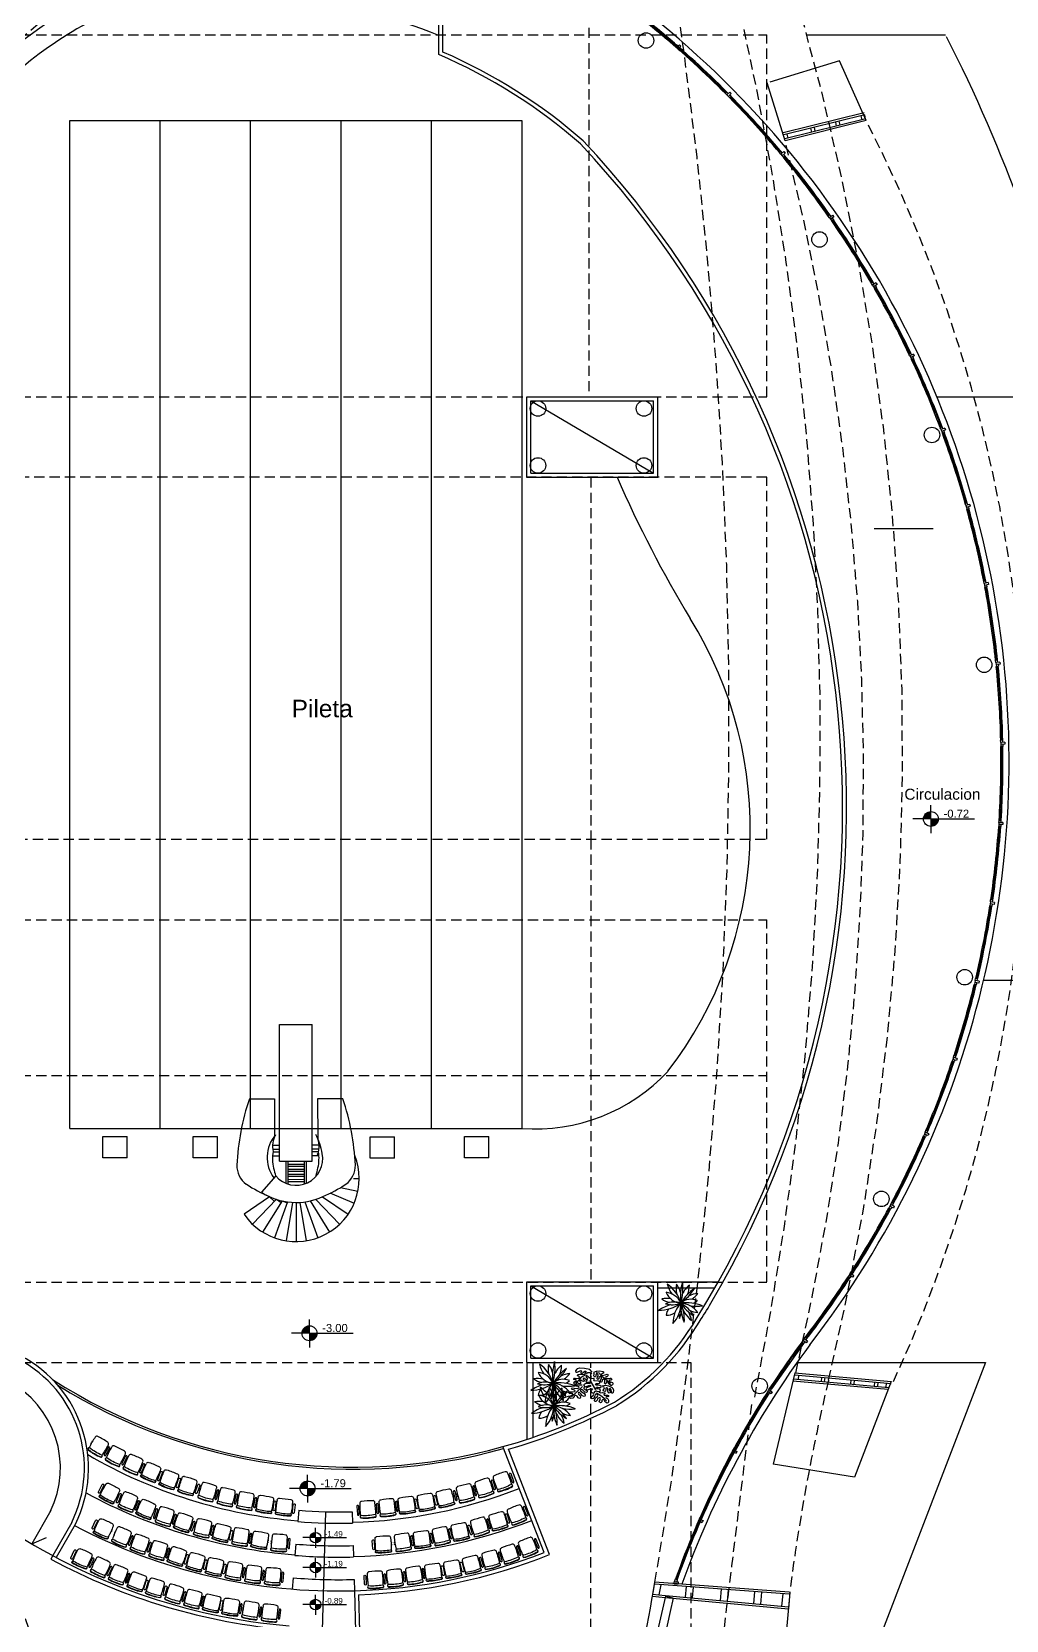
# Model space of a CAD drawing. Extents: x -30 to 1202, y 231 to 898.
# Drawn here: x 149.08 to 173.23, y 386.8 to 426.2 of the extents above; entities that cross this region are included whole.
import ezdxf

# ---------------------------------------------------------------- set-up
doc = ezdxf.new("R2010")
doc.units = 0
doc.header["$LTSCALE"] = 0.04
doc.linetypes.add('DASHED2', pattern=[9.525, 6.35, -3.175])
doc.layers.get('0').update_dxf_attribs({"linetype": 'CONTINUOUS'})
for name, color, linetype in [('0.1', 1, 'CONTINUOUS'), ('0.2', 2, 'CONTINUOUS'), ('0.3', 3, 'CONTINUOUS'), ('0.5', 5, 'CONTINUOUS'), ('cotas de nivel', 1, 'CONTINUOUS'), ('PISO', 1, 'CONTINUOUS'), ('PISOS', 1, 'CONTINUOUS'), ('proyecciones', 1, 'DASHED2'), ('PROYECCIÓN', 2, 'DASHED2')]:
    doc.layers.add(name, color=color, linetype=linetype)
doc.styles.add('STYLE2', font='arial.ttf')

# ---------------------------------------------------------------- blocks, each defined once
blk = doc.blocks.new('MHPLN017')
for p, q in [((0, 0.025), (0.022, 0.025)), ((0.413, 0.025), (0.435, 0.025)), ((0, -0.025), (0.024, -0.025)), ((0.411, -0.025), (0.435, -0.025))]:
    blk.add_line(p, q)
blk.add_lwpolyline([(0.483, 0.1, 1), (0.435, 0.1), (0.435, -0.1, 1), (0.483, -0.1)], format="xyb", close=True)
for points in [[(0.018, -0.173, 0.358162), (0.034, -0.207, 0.068778), (0.401, -0.207, 0.358162), (0.418, -0.173)], [(0.393, -0.198, 1), (0.393, -0.148, -0.068778), (0.043, -0.148, 1), (0.043, -0.198, 1)]]:
    blk.add_lwpolyline(points, format="xyb")
for centre, radius, start, end in [((1.991, 0.012), 1.968, 175.8183, 184.7722), ((0.078, 0.152), 0.05, 94.1817, 175.8183), ((0.218, -1.761), 1.968, 85.8183, 94.1817), ((0.358, 0.152), 0.05, 4.1817, 85.8183), ((-1.556, 0.012), 1.968, 355.2278, 4.1817), ((0.218, 1.118), 1.328, 262.131, 277.869)]:
    blk.add_arc(centre, radius, start, end)
blk = doc.blocks.new('ARVLN005')
for points in [[(-0.058, 0.581), (-0.043, 0.567), (-0.039, 0.562), (-0.032, 0.539), (-0.033, 0.529), (-0.04, 0.518), (-0.055, 0.514), (-0.097, 0.537), (-0.097, 0.537), (-0.13, 0.556), (-0.141, 0.557), (-0.147, 0.554), (-0.151, 0.534), (-0.13, 0.516), (-0.13, 0.515), (-0.109, 0.491), (-0.108, 0.476), (-0.118, 0.465), (-0.134, 0.463), (-0.161, 0.485), (-0.166, 0.488), (-0.19, 0.494), (-0.205, 0.485), (-0.205, 0.483), (-0.2, 0.47), (-0.175, 0.454), (-0.17, 0.442), (-0.172, 0.425), (-0.186, 0.415), (-0.216, 0.421), (-0.219, 0.422), (-0.249, 0.438), (-0.266, 0.432), (-0.27, 0.42), (-0.267, 0.407), (-0.25, 0.391), (-0.246, 0.381), (-0.249, 0.366), (-0.261, 0.357), (-0.288, 0.359), (-0.29, 0.359), (-0.311, 0.366), (-0.322, 0.364), (-0.344, 0.344), (-0.346, 0.342), (-0.355, 0.328), (-0.37, 0.324), (-0.39, 0.335), (-0.395, 0.35), (-0.378, 0.387), (-0.373, 0.392), (-0.351, 0.404), (-0.352, 0.425), (-0.368, 0.433), (-0.382, 0.431), (-0.387, 0.425), (-0.406, 0.428), (-0.407, 0.429), (-0.407, 0.439), (-0.397, 0.461), (-0.386, 0.468), (-0.347, 0.465), (-0.344, 0.466), (-0.303, 0.476), (-0.294, 0.487), (-0.294, 0.508), (-0.305, 0.519), (-0.323, 0.521), (-0.33, 0.525), (-0.339, 0.534), (-0.335, 0.553), (-0.309, 0.564), (-0.305, 0.565), (-0.229, 0.568), (-0.226, 0.569), (-0.179, 0.584)], [(-0.02, 0.653), (-0.081, 0.703), (-0.088, 0.706), (-0.206, 0.712), (-0.208, 0.712), (-0.315, 0.703), (-0.319, 0.702), (-0.372, 0.676), (-0.378, 0.671), (-0.399, 0.628), (-0.395, 0.613), (-0.373, 0.6), (-0.36, 0.602), (-0.328, 0.627), (-0.326, 0.628), (-0.28, 0.652), (-0.263, 0.643), (-0.262, 0.634), (-0.266, 0.623), (-0.278, 0.613), (-0.273, 0.593), (-0.261, 0.591), (-0.252, 0.594), (-0.217, 0.624), (-0.217, 0.625), (-0.188, 0.653), (-0.171, 0.652), (-0.164, 0.644), (-0.167, 0.627), (-0.18, 0.618), (-0.183, 0.602), (-0.18, 0.597), (-0.164, 0.593), (-0.132, 0.611), (-0.129, 0.614), (-0.115, 0.63), (-0.108, 0.635), (-0.072, 0.64), (-0.066, 0.639), (-0.03, 0.625)], [(-0.169, 0.568), (-0.248, 0.511), (-0.252, 0.506), (-0.298, 0.421), (-0.301, 0.417), (-0.361, 0.362)], [(-0.107, 0.456), (-0.128, 0.442), (-0.131, 0.437), (-0.135, 0.43), (-0.122, 0.413), (-0.097, 0.418), (-0.097, 0.418), (-0.041, 0.431), (-0.027, 0.424), (-0.023, 0.413), (-0.03, 0.399), (-0.052, 0.391), (-0.055, 0.39), (-0.096, 0.384), (-0.098, 0.384), (-0.142, 0.369), (-0.148, 0.365), (-0.164, 0.344), (-0.164, 0.33), (-0.151, 0.311), (-0.137, 0.306), (-0.092, 0.324), (-0.091, 0.325), (-0.03, 0.354), (-0.015, 0.35), (-0.013, 0.347), (-0.016, 0.331), (-0.04, 0.316), (-0.042, 0.315), (-0.077, 0.3), (-0.08, 0.299), (-0.098, 0.284), (-0.101, 0.268), (-0.085, 0.246), (-0.07, 0.242), (-0.025, 0.268), (-0.025, 0.268), (0.017, 0.289), (0.032, 0.285), (0.039, 0.275), (0.036, 0.258), (0.017, 0.246), (0.012, 0.231), (0.024, 0.205), (0.032, 0.198), (0.072, 0.189), (0.084, 0.194), (0.108, 0.234), (0.108, 0.234), (0.115, 0.246), (0.126, 0.252), (0.144, 0.25), (0.144, 0.249), (0.194, 0.247), (0.201, 0.248), (0.219, 0.26), (0.22, 0.278), (0.201, 0.296), (0.193, 0.3), (0.164, 0.3), (0.13, 0.3), (0.119, 0.308), (0.116, 0.316), (0.125, 0.331), (0.148, 0.337), (0.151, 0.337), (0.191, 0.337), (0.194, 0.337), (0.217, 0.344), (0.226, 0.355), (0.226, 0.36), (0.218, 0.371), (0.194, 0.38), (0.191, 0.381), (0.155, 0.384), (0.153, 0.384), (0.107, 0.381), (0.1, 0.383), (0.094, 0.387), (0.095, 0.406), (0.111, 0.417), (0.116, 0.419), (0.152, 0.421), (0.156, 0.422), (0.174, 0.43), (0.181, 0.443), (0.178, 0.458), (0.171, 0.468), (0.147, 0.477), (0.141, 0.477), (0.058, 0.466), (0.048, 0.47), (0.043, 0.475), (0.045, 0.491), (0.045, 0.492), (0.044, 0.511), (0.035, 0.516), (0.027, 0.517), (-0.025, 0.506)], [(-0.047, 0.469), (0.108, 0.268)], [(0.013, 0.656), (0.073, 0.689), (0.076, 0.691), (0.143, 0.706), (0.145, 0.706), (0.214, 0.706), (0.224, 0.7), (0.231, 0.687), (0.228, 0.672), (0.211, 0.66), (0.21, 0.658), (0.19, 0.639), (0.19, 0.623), (0.197, 0.615), (0.21, 0.612), (0.274, 0.637), (0.275, 0.637), (0.316, 0.657), (0.331, 0.653), (0.342, 0.636), (0.34, 0.621), (0.322, 0.604), (0.319, 0.602), (0.297, 0.593), (0.292, 0.575), (0.303, 0.561), (0.315, 0.557), (0.379, 0.571), (0.38, 0.572), (0.406, 0.581), (0.418, 0.579), (0.431, 0.566), (0.435, 0.556), (0.433, 0.544), (0.421, 0.534), (0.396, 0.534), (0.385, 0.522), (0.385, 0.515), (0.394, 0.504), (0.461, 0.489), (0.47, 0.479), (0.474, 0.452), (0.471, 0.442), (0.453, 0.422), (0.438, 0.42), (0.387, 0.451), (0.383, 0.455), (0.361, 0.487), (0.356, 0.492), (0.342, 0.497), (0.326, 0.486), (0.326, 0.468), (0.325, 0.463), (0.316, 0.441), (0.305, 0.434), (0.295, 0.434), (0.284, 0.447), (0.287, 0.477), (0.287, 0.478), (0.287, 0.515), (0.282, 0.525), (0.268, 0.535), (0.252, 0.533), (0.228, 0.506), (0.226, 0.499), (0.222, 0.467), (0.207, 0.458), (0.206, 0.458), (0.201, 0.461), (0.187, 0.479), (0.185, 0.49), (0.202, 0.54), (0.202, 0.546), (0.199, 0.565), (0.192, 0.574), (0.173, 0.581), (0.159, 0.576), (0.146, 0.556), (0.144, 0.549), (0.144, 0.527), (0.136, 0.516), (0.124, 0.512), (0.11, 0.52), (0.104, 0.536), (0.105, 0.544), (0.118, 0.577), (0.119, 0.579), (0.124, 0.603), (0.122, 0.614), (0.112, 0.624), (0.103, 0.628), (0.083, 0.628), (0.072, 0.62), (0.066, 0.606), (0.065, 0.6), (0.069, 0.576), (0.064, 0.564), (0.054, 0.558), (0.04, 0.559), (0.031, 0.567), (0.027, 0.577), (0.031, 0.614), (0.029, 0.622), (0.013, 0.647)], [(0.07, 0.659), (0.125, 0.664), (0.139, 0.658), (0.17, 0.615), (0.176, 0.61), (0.253, 0.572), (0.255, 0.571), (0.325, 0.522), (0.327, 0.521), (0.423, 0.468)], [(0.236, 0.384), (0.319, 0.408), (0.323, 0.409), (0.384, 0.403), (0.386, 0.402), (0.472, 0.375), (0.476, 0.373), (0.5, 0.352), (0.503, 0.346), (0.508, 0.322), (0.508, 0.321), (0.512, 0.267), (0.505, 0.255), (0.493, 0.249), (0.476, 0.258), (0.469, 0.29), (0.469, 0.291), (0.458, 0.326), (0.452, 0.333), (0.431, 0.346), (0.414, 0.339), (0.41, 0.329), (0.414, 0.316), (0.433, 0.299), (0.437, 0.293), (0.444, 0.264), (0.439, 0.251), (0.423, 0.241), (0.407, 0.245), (0.386, 0.282), (0.384, 0.286), (0.38, 0.328), (0.378, 0.333), (0.369, 0.349), (0.356, 0.354), (0.345, 0.352), (0.336, 0.34), (0.336, 0.303), (0.336, 0.274), (0.321, 0.263), (0.289, 0.271), (0.281, 0.287), (0.297, 0.32), (0.298, 0.323), (0.301, 0.346), (0.293, 0.359), (0.277, 0.364), (0.272, 0.365), (0.254, 0.362)], [(-0.141, 0.298), (-0.156, 0.279), (-0.157, 0.265), (-0.154, 0.26), (-0.149, 0.256), (-0.119, 0.242), (-0.117, 0.241), (-0.082, 0.231), (-0.074, 0.221), (-0.071, 0.198), (-0.083, 0.185), (-0.114, 0.185), (-0.122, 0.187), (-0.152, 0.21), (-0.152, 0.21), (-0.172, 0.226), (-0.178, 0.229), (-0.206, 0.231), (-0.217, 0.225), (-0.223, 0.214), (-0.219, 0.198), (-0.186, 0.179), (-0.184, 0.178), (-0.139, 0.161), (-0.134, 0.158), (-0.106, 0.123), (-0.104, 0.114), (-0.106, 0.097), (-0.12, 0.087), (-0.159, 0.094), (-0.164, 0.097), (-0.208, 0.135), (-0.208, 0.135), (-0.239, 0.158), (-0.253, 0.158), (-0.26, 0.153), (-0.264, 0.139), (-0.258, 0.123), (-0.253, 0.117), (-0.222, 0.097), (-0.217, 0.091), (-0.204, 0.054), (-0.203, 0.048), (-0.206, 0.035), (-0.22, 0.026), (-0.248, 0.034), (-0.254, 0.038), (-0.278, 0.067), (-0.282, 0.07), (-0.31, 0.084), (-0.324, 0.081), (-0.343, 0.058), (-0.344, 0.055), (-0.359, 0.019), (-0.368, 0.012), (-0.414, 0.001), (-0.417, 0.001), (-0.435, 0.002), (-0.445, 0.02), (-0.424, 0.055), (-0.422, 0.058), (-0.386, 0.091), (-0.382, 0.1), (-0.382, 0.11), (-0.413, 0.113), (-0.418, 0.112), (-0.451, 0.102), (-0.457, 0.101), (-0.458, 0.101), (-0.466, 0.117), (-0.457, 0.141), (-0.446, 0.148), (-0.392, 0.151), (-0.388, 0.151), (-0.349, 0.164), (-0.343, 0.182), (-0.348, 0.19), (-0.357, 0.195), (-0.382, 0.197), (-0.383, 0.198), (-0.418, 0.198), (-0.43, 0.212), (-0.425, 0.229), (-0.414, 0.238), (-0.372, 0.238), (-0.304, 0.238), (-0.297, 0.24), (-0.266, 0.263), (-0.263, 0.279), (-0.264, 0.281), (-0.272, 0.286), (-0.312, 0.291), (-0.314, 0.291), (-0.335, 0.289), (-0.347, 0.296), (-0.351, 0.306), (-0.342, 0.322), (-0.301, 0.329), (-0.3, 0.329), (-0.203, 0.338)], [(-0.195, 0.301), (-0.4, 0.038)], [(0.193, 0.231), (0.213, 0.223), (0.219, 0.222), (0.269, 0.231), (0.27, 0.231), (0.322, 0.237), (0.329, 0.235), (0.329, 0.235), (0.329, 0.215), (0.315, 0.207), (0.312, 0.204), (0.311, 0.204), (0.32, 0.184), (0.335, 0.184), (0.337, 0.184), (0.39, 0.193), (0.395, 0.192), (0.413, 0.187), (0.421, 0.174), (0.42, 0.165), (0.408, 0.156), (0.374, 0.156), (0.362, 0.141), (0.363, 0.14), (0.37, 0.131), (0.405, 0.116), (0.41, 0.113), (0.429, 0.086), (0.431, 0.081), (0.436, 0.046), (0.435, 0.04), (0.427, 0.022), (0.413, 0.015), (0.374, 0.026), (0.367, 0.031), (0.343, 0.068), (0.338, 0.073), (0.316, 0.081), (0.303, 0.077), (0.29, 0.062), (0.287, 0.055), (0.287, 0.025), (0.285, 0.018), (0.275, 0.004), (0.261, 0), (0.236, 0.011), (0.229, 0.025), (0.244, 0.067), (0.244, 0.069), (0.248, 0.093), (0.24, 0.106), (0.227, 0.11), (0.216, 0.108), (0.186, 0.087), (0.182, 0.079), (0.178, 0.047), (0.175, 0.041), (0.155, 0.016), (0.141, 0.012), (0.123, 0.02), (0.117, 0.035), (0.138, 0.096), (0.141, 0.102), (0.175, 0.131), (0.178, 0.145), (0.167, 0.163), (0.159, 0.169), (0.13, 0.173), (0.117, 0.163), (0.113, 0.135), (0.113, 0.133), (0.097, 0.079), (0.091, 0.072), (0.066, 0.057), (0.048, 0.068), (0.051, 0.111), (0.054, 0.118), (0.078, 0.147), (0.081, 0.152), (0.085, 0.171)], [(0.144, 0.209), (0.243, 0.165), (0.245, 0.165), (0.319, 0.122), (0.322, 0.12), (0.392, 0.059)]]:
    blk.add_lwpolyline(points)
blk = doc.blocks.new('ARPLS004')
at = {"color": 0, "linetype": 'ByBlock'}
for centre, radius, start, end in [((0.826, 0.549), 0.983, 181.0347, 215.3335), ((-0.959, -0.037), 0.983, 16.0441, 35.3335), ((0.668, 0.085), 0.653, 145.5383, 164.4558), ((-0.514, 0.35), 0.653, 348.8253, 9.2585), ((-0.47, -0.542), 0.719, 46.5624, 90.8436), ((0.014, 0.7), 0.719, 226.5624, 270.8436), ((-0.221, -0.64), 0.667, 91.7019, 101.5379), ((-0.109, 0.634), 0.667, 248.4565, 281.5379), ((0.077, 0.331), 0.355, 177.3463, 214.3867), ((-0.33, -0.003), 0.355, 53.6976, 81.4479), ((0.559, 0.191), 0.575, 162.7458, 201.4439), ((-0.525, 0.151), 0.575, 342.7458, 21.4439), ((-0.159, 0.394), 0.453, 293.8981, 354.104), ((0.474, -0.066), 0.453, 113.8981, 174.104), ((-0.2, 0.791), 0.841, 285.4903, 325.7263), ((0.719, -0.493), 0.841, 105.4903, 123.6876), ((0.374, -0.475), 0.574, 78.242, 101.2871), ((0.141, 0.543), 0.574, 285.0191, 307.5292), ((-0.05, -0.971), 0.954, 85.5391, 114.6268), ((-0.373, 0.848), 0.954, 265.5391, 294.6268), ((0.164, -0.725), 0.719, 101.2054, 142.1916), ((-0.544, 0.421), 0.719, 281.2054, 299.3927), ((-0.813, 0.489), 0.98, 302.4479, 328.7105), ((0.55, -0.846), 0.98, 122.4479, 148.7105), ((-0.548, 0.025), 0.574, 306.2366, 355.5237), ((0.364, -0.483), 0.574, 154.6443, 175.5237), ((1.005, -0.416), 1.058, 170.2861, 187.6991), ((-1.024, -0.161), 1.058, 337.9745, 7.6991), ((0.367, -0.176), 0.377, 203.2839, 221.9453), ((0.194, -1.317), 1.309, 73.8469, 97.4626), ((-0.677, -1.138), 1.321, 36.2562, 57.9103), ((1.089, 0.762), 1.321, 216.2562, 237.9103), ((-0.256, -0.271), 0.377, 335.5328, 41.9453), ((0.388, 1.238), 1.309, 253.8469, 277.4626), ((0.589, 0.026), 0.566, 214.1854, 235.0337), ((-0.3, -0.484), 0.566, 4.6144, 28.6926), ((0.454, 0.313), 0.544, 246.3876, 271.4044), ((0.038, -0.563), 0.544, 37.7343, 66.5513)]:
    blk.add_arc(centre, radius, start, end, dxfattribs=at)

msp = doc.modelspace()

# ---------------------------------------------------------------- hatches: boundary and pattern name
at = {"layer": 'cotas de nivel'}
h = msp.add_hatch(color=256, dxfattribs=at)
h.paths.add_polyline_path([(171.365, 406.675), (171.365, 406.861, 0.414214), (171.179, 406.675)])
h.paths.add_polyline_path([(171.365, 406.675), (171.365, 406.49, 0.414214), (171.55, 406.675)])
h = msp.add_hatch(color=256, dxfattribs=at)
h.paths.add_polyline_path([(155.961, 393.92), (155.961, 394.106, 0.414214), (155.776, 393.92)])
h.paths.add_polyline_path([(155.961, 393.92), (155.961, 393.735, 0.414214), (156.146, 393.92)])
h = msp.add_hatch(color=256, dxfattribs=at)
h.paths.add_polyline_path([(155.915, 390.07), (155.915, 390.256, 0.414214), (155.73, 390.07)])
h.paths.add_polyline_path([(155.915, 390.07), (155.915, 389.885, 0.414214), (156.1, 390.07)])
h = msp.add_hatch(color=256, dxfattribs=at)
h.paths.add_polyline_path([(156.111, 388.851), (156.111, 388.983, 0.414214), (155.979, 388.851)])
h.paths.add_polyline_path([(156.111, 388.851), (156.111, 388.719, 0.414214), (156.243, 388.851)])
h = msp.add_hatch(color=256, dxfattribs=at)
h.paths.add_polyline_path([(156.111, 388.111), (156.111, 388.243, 0.414214), (155.979, 388.111)])
h.paths.add_polyline_path([(156.111, 388.111), (156.111, 387.979, 0.414214), (156.243, 388.111)])
h = msp.add_hatch(color=256, dxfattribs=at)
h.paths.add_polyline_path([(156.111, 387.191), (156.111, 387.323, 0.414214), (155.979, 387.191)])
h.paths.add_polyline_path([(156.111, 387.191), (156.111, 387.059, 0.414214), (156.243, 387.191)])

# ---------------------------------------------------------------- linework, layer by layer
at = {"layer": '0.1'}
for p, q in [((150.019, 424), (161.225, 424)), ((150.019, 399), (150.019, 424)), ((152.26, 399), (152.26, 424)), ((154.501, 399), (154.501, 424)), ((156.743, 399), (156.743, 424)), ((155.215, 398.189), (155.215, 401.574)), ((155.215, 401.574), (156.029, 401.574)), ((156.029, 398.19), (156.029, 401.574)), ((154.47, 399.738), (155.097, 399.738)), ((155.097, 399.738), (155.092, 398.808)), ((156.789, 399.738), (156.162, 399.738)), ((156.162, 399.738), (156.167, 398.749)), ((150.019, 399), (161.225, 399)), ((150.84, 398.27), (150.84, 398.799)), ((150.84, 398.799), (151.44, 398.799)), ((151.44, 398.27), (151.44, 398.799)), ((153.081, 398.27), (153.081, 398.799)), ((153.081, 398.799), (153.681, 398.799)), ((153.681, 398.27), (153.681, 398.799)), ((157.465, 398.266), (157.465, 398.794)), ((157.465, 398.794), (158.065, 398.794)), ((158.065, 398.266), (158.065, 398.794)), ((155.048, 398.583), (155.215, 398.583)), ((155.048, 398.483), (155.215, 398.483)), ((155.048, 398.317), (155.215, 398.317)), ((155.057, 398.417), (155.215, 398.417)), ((156.196, 398.583), (156.029, 398.583)), ((156.196, 398.483), (156.029, 398.483)), ((156.187, 398.417), (156.029, 398.417)), ((156.196, 398.317), (156.029, 398.317)), ((156.148, 398.365), (156.186, 398.398)), ((151.44, 398.27), (150.84, 398.27)), ((153.681, 398.27), (153.081, 398.27)), ((155.215, 398.189), (156.029, 398.19)), ((155.378, 398.19), (155.378, 397.638)), ((155.428, 398.19), (155.428, 397.62)), ((155.428, 398.114), (155.831, 398.114)), ((155.428, 398.064), (155.831, 398.064)), ((155.428, 397.988), (155.831, 397.989)), ((155.428, 397.938), (155.831, 397.939)), ((155.831, 398.19), (155.831, 397.62)), ((155.881, 398.19), (155.881, 397.638)), ((158.065, 398.266), (157.465, 398.266)), ((155.123, 397.823), (154.768, 397.417)), ((155.428, 397.863), (155.831, 397.863)), ((155.428, 397.813), (155.831, 397.813)), ((155.428, 397.737), (155.831, 397.738)), ((155.428, 397.687), (155.831, 397.688)), ((156.73, 397.533), (157.161, 397.446)), ((157.055, 397.755), (157.192, 397.755)), ((154.973, 397.306), (154.34, 396.872)), ((155.139, 397.242), (154.55, 396.625)), ((155.283, 397.202), (154.8, 396.43)), ((154.973, 397.306), (155.092, 397.192)), ((155.417, 397.178), (155.09, 396.289)), ((155.139, 397.242), (155.26, 397.166)), ((155.283, 397.202), (155.409, 397.156)), ((155.536, 397.167), (155.384, 396.212)), ((155.629, 397.164), (155.629, 396.192)), ((155.723, 397.167), (155.875, 396.212)), ((155.842, 397.178), (156.169, 396.289)), ((155.975, 397.202), (156.458, 396.43)), ((156.12, 397.241), (156.708, 396.625)), ((156.286, 397.306), (156.919, 396.872)), ((156.468, 397.403), (157.07, 397.149)), ((164.592, 395.199), (166.096, 395.199)), ((164.592, 395.049), (166.012, 395.049)), ((161.349, 393.199), (161.349, 391.289)), ((161.499, 393.199), (161.499, 391.339)), ((155.693, 389.529), (155.67, 389.25)), ((156.355, 389.492), (156.275, 386.545)), ((157.019, 389.493), (157.026, 389.213)), ((155.624, 388.692), (155.601, 388.412)), ((157.042, 388.653), (157.05, 388.373)), ((150.577, 388.196), (150.599, 388.186)), ((150.599, 388.241), (150.619, 388.231)), ((150.972, 388.064), (150.992, 388.055)), ((151.959, 387.688), (151.938, 387.694)), ((155.555, 387.854), (155.532, 387.575)), ((157.065, 387.813), (157.073, 387.533)), ((152.341, 387.523), (152.318, 387.53)), ((152.355, 387.571), (152.334, 387.577)), ((154.285, 387.064), (154.309, 387.059)), ((154.294, 387.113), (154.316, 387.109)), ((154.69, 386.991), (154.714, 386.987)), ((154.701, 387.04), (154.723, 387.036))]:
    msp.add_line(p, q, dxfattribs=at)
for points in [[(153.194, 390.164, -1), (153.239, 390.148), (153.176, 389.959, -1), (153.131, 389.974)], [(151.248, 389.93, -1), (151.292, 389.912), (151.218, 389.727, -1), (151.173, 389.744)], [(155.56, 389.673, -1), (155.607, 389.667), (155.584, 389.469, -1), (155.537, 389.474)], [(157.183, 389.63, 1), (157.135, 389.627), (157.147, 389.428, 1), (157.195, 389.431)], [(159.571, 389.996, 1), (159.525, 389.983), (159.578, 389.791, 1), (159.624, 389.804)], [(152.201, 389.533, 1), (152.156, 389.549), (152.09, 389.36, 1), (152.136, 389.344)], [(153.124, 389.225, 1), (153.079, 389.241), (153.013, 389.052, 1), (153.059, 389.037)], [(160.816, 389.412, -1), (160.862, 389.427), (160.922, 389.237, -1), (160.877, 389.222)], [(154.015, 389.009, -1), (154.062, 388.998), (154.016, 388.804, -1), (153.969, 388.815)], [(158.992, 388.938, 1), (158.945, 388.928), (158.985, 388.733, 1), (159.032, 388.742)], [(159.888, 389.128, -1), (159.934, 389.143), (159.994, 388.952, -1), (159.949, 388.938)], [(150.619, 388.31, 1), (150.575, 388.331), (150.49, 388.15, 1), (150.534, 388.129)], [(151.068, 388.102, 1), (151.024, 388.123), (150.939, 387.942, 1), (150.982, 387.922)], [(153.846, 388.177, -1), (153.893, 388.167), (153.85, 387.972, -1), (153.803, 387.982)], [(160.218, 388.344, 1), (160.171, 388.331), (160.225, 388.139, 1), (160.271, 388.152)], [(151.913, 387.78, -1), (151.959, 387.766), (151.902, 387.575, -1), (151.856, 387.588)], [(157.313, 387.894, -1), (157.361, 387.896), (157.369, 387.697, -1), (157.321, 387.695)], [(152.386, 387.636, -1), (152.432, 387.622), (152.376, 387.431, -1), (152.33, 387.444)], [(154.295, 387.185, 1), (154.248, 387.193), (154.213, 386.997, 1), (154.26, 386.988)], [(154.783, 387.102, 1), (154.736, 387.11), (154.701, 386.913, 1), (154.748, 386.905)]]:
    msp.add_lwpolyline(points, format="xyb", close=True, dxfattribs=at)
for points in [[(150.533, 388.053, 0.358162), (150.534, 388.015, 0.068778), (150.865, 387.858, 0.358162), (150.895, 387.882)], [(150.862, 387.87, 1), (150.883, 387.916, -0.068778), (150.566, 388.065, 1), (150.545, 388.02, 1)], [(152.279, 387.387, -0.358162), (152.253, 387.359, -0.068778), (151.902, 387.463, -0.358162), (151.896, 387.501)], [(151.913, 387.47, -1), (151.927, 387.518, 0.068778), (152.262, 387.418, -1), (152.248, 387.37, -1)], [(154.277, 386.915, 0.358162), (154.287, 386.878, 0.068778), (154.648, 386.814, 0.358162), (154.67, 386.845)], [(154.641, 386.824, 1), (154.65, 386.874, -0.068778), (154.306, 386.935, 1), (154.297, 386.886, 1)]]:
    msp.add_lwpolyline(points, format="xyb", dxfattribs=at)
for centre, radius, start, end in [((149.62, 408.111), 23.683, 322.3124, 55.7407), ((191.385, 427.303), 30.34, 203.6157, 211.0711), ((161.549, 403.51), 4.522, 265.8908, 316.8314), ((160.413, 397.76), 6.263, 161.5899, 176.9829), ((150.846, 397.76), 6.263, 3.0171, 18.4101), ((155.768, 398.28), 0.858, 139.0231, 216.3753), ((155.622, 398.555), 0.578, 150.2097, 192.8532), ((155.622, 398.555), 0.578, 345.9316, 31.0214), ((154.655, 398.09), 1.649, 10.0658, 27.5716), ((155.629, 397.755), 1.563, 214.417, 21.4921), ((156.032, 398.255), 0.989, 169.9705, 193.9852), ((155.629, 397.755), 0.8, 135.4611, 136.9786), ((155.629, 398.251), 0.662, 220.165, 11.0971), ((155.629, 397.755), 0.8, 45.0888, 49.5902), ((155.208, 398.249), 0.989, 346.8305, 9.6732), ((154.745, 398.09), 0.588, 180, 233.4202), ((159.711, 399.13), 4.771, 193.5055, 195.8931), ((151.517, 399.071), 4.771, 344.9226, 347.3102), ((156.513, 398.09), 0.588, 306.5798, 0), ((156.347, 400.536), 3.51, 236.2245, 246.8301), ((149.41, 398.4), 6.738, 354.9454, 355.1476), ((154.912, 400.536), 3.51, 293.1699, 303.7755), ((155.63, 398.757), 1.593, 237.2472, 294.5944), ((187.032, 379.843), 23.211, 143.5505, 160.2259), ((147.343, 390.579), 3.039, 333.6198, 62.4081), ((147.343, 390.579), 3.139, 333.6809, 62.4081), ((147.343, 390.579), 2.443, 333.6198, 62.4081), ((157.034, 404.44), 13.841, 237.476, 285.6046), ((157.034, 404.44), 13.891, 238.23, 285.608), ((156.684, 401.558), 12.33, 239.7119, 265.2889), ((156.684, 401.558), 12.33, 271.5889, 291.2963), ((156.684, 401.558), 13.18, 241.6307, 265.2889), ((156.684, 401.558), 12.35, 265.2889, 271.5889), ((156.684, 401.558), 12.07, 265.2889, 271.5889), ((156.684, 401.558), 13.18, 271.5889, 291.2963), ((156.684, 401.558), 12.91, 265.2889, 271.5889), ((152.393, 387.379), 1.968, 150.5275, 159.4814), ((150.723, 388.323), 0.05, 68.891, 150.5275), ((150.033, 386.533), 1.968, 60.5275, 68.891), ((149.187, 388.894), 1.968, 329.937, 338.891), ((150.976, 388.203), 0.05, 338.891, 60.5275), ((156.684, 401.558), 13.19, 265.2889, 271.5889), ((151.265, 389.135), 1.328, 236.8525, 252.5905), ((153.843, 387.118), 1.968, 159.3553, 168.3092), ((152.048, 387.794), 0.05, 77.7187, 159.3553), ((151.64, 385.92), 1.968, 69.3553, 77.7187), ((150.442, 388.123), 1.968, 338.7648, 347.7187), ((152.317, 387.715), 0.05, 347.7187, 69.3553), ((156.684, 401.558), 13.75, 265.2889, 271.5889), ((152.454, 388.682), 1.328, 245.6557, 261.3937), ((154.393, 387.224), 0.05, 84.0548, 165.6913), ((154.194, 385.316), 1.968, 75.6913, 84.0548), ((154.701, 388.151), 1.328, 252.0041, 267.7421), ((156.252, 386.75), 1.968, 165.6913, 174.6453), ((152.76, 387.374), 1.968, 345.1009, 354.0548), ((154.668, 387.175), 0.05, 354.0548, 75.6913)]:
    msp.add_arc(centre, radius, start, end, dxfattribs=at)
at = {"layer": '0.2'}
for p, q in [((168.292, 426.124), (171.725, 426.124)), ((169.095, 425.482), (167.374, 424.949)), ((169.76, 423.995), (169.095, 425.482)), ((167.754, 423.495), (167.31, 424.93)), ((171.511, 417.149), (174.929, 417.149)), ((172.67, 402.674), (174.805, 402.674)), ((168.204, 393.67), (167.417, 392.54)), ((168.049, 393.199), (172.719, 393.199)), ((172.719, 393.199), (170.037, 386.224)), ((167.988, 392.936), (167.452, 390.674)), ((170.381, 392.725), (169.469, 390.351)), ((169.469, 390.351), (167.452, 390.674)), ((167.85, 387.297), (167.536, 383.946))]:
    msp.add_line(p, q, dxfattribs=at)
for centre, radius, start, end in [((149.619, 408.111), 23.533, 44.834, 55.4893), ((149.619, 408.111), 23.506, 44.8304, 55.4054), ((149.619, 408.111), 23.483, 44.8304, 55.4054), ((140.015, 409.743), 35.691, 11.9755, 27.2322), ((149.619, 408.111), 23.483, 39.9883, 44.4643), ((149.619, 408.111), 23.506, 39.9919, 44.4686), ((149.619, 408.111), 23.533, 39.9919, 44.4686), ((149.619, 408.111), 23.533, 35.1498, 39.6265), ((149.619, 408.111), 23.483, 35.1462, 39.6222), ((149.619, 408.111), 23.506, 35.1498, 39.6265), ((149.619, 408.111), 23.483, 30.3041, 34.7801), ((149.619, 408.111), 23.511, 30.3041, 34.7801), ((149.619, 408.111), 23.533, 30.3077, 34.7844), ((149.619, 408.111), 23.483, 25.462, 29.938), ((149.619, 408.111), 23.511, 25.462, 29.938), ((149.619, 408.111), 23.533, 25.4656, 29.9423), ((149.619, 408.111), 23.483, 20.6199, 25.0958), ((149.619, 408.111), 23.511, 20.6199, 25.0958), ((149.619, 408.111), 23.533, 20.6235, 25.1002), ((149.619, 408.111), 23.483, 15.7778, 20.2537), ((149.619, 408.111), 23.511, 15.7778, 20.2537), ((149.619, 408.111), 23.533, 15.7814, 20.2581), ((149.619, 408.111), 23.483, 10.9357, 15.4116), ((149.619, 408.111), 23.511, 10.9357, 15.4116), ((149.619, 408.111), 23.533, 10.9393, 15.416), ((149.619, 408.111), 23.483, 6.0936, 10.5695), ((149.619, 408.111), 23.511, 6.0936, 10.5695), ((149.619, 408.111), 23.533, 6.0972, 10.5739), ((149.619, 408.111), 23.483, 1.2515, 5.7274), ((149.619, 408.111), 23.511, 1.2515, 5.7274), ((149.619, 408.111), 23.533, 1.2551, 5.7318), ((149.619, 408.111), 23.483, 356.4094, 0.8853), ((149.619, 408.111), 23.511, 356.4094, 0.8853), ((149.619, 408.111), 23.533, 356.413, 0.8897), ((149.619, 408.111), 23.483, 351.5673, 356.0432), ((149.619, 408.111), 23.511, 351.5673, 356.0432), ((149.619, 408.111), 23.533, 351.5709, 356.0476), ((149.619, 408.111), 23.483, 346.7252, 351.2011), ((149.619, 408.111), 23.511, 346.7252, 351.2011), ((149.619, 408.111), 23.533, 346.7287, 351.2055), ((149.619, 408.111), 23.483, 341.8831, 346.359), ((149.619, 408.111), 23.511, 341.8831, 346.359), ((149.619, 408.111), 23.533, 341.8866, 346.3634), ((149.619, 408.111), 23.483, 337.041, 341.5169), ((149.619, 408.111), 23.511, 337.041, 341.5169), ((149.619, 408.111), 23.533, 337.0445, 341.5213), ((149.619, 408.111), 23.483, 332.1989, 336.6748), ((149.619, 408.111), 23.511, 332.1989, 336.6748), ((149.619, 408.111), 23.533, 332.2024, 336.6791), ((149.619, 408.111), 23.483, 327.3568, 331.8327), ((149.619, 408.111), 23.511, 327.3568, 331.8327), ((149.619, 408.111), 23.533, 327.3603, 331.837), ((149.619, 408.111), 23.483, 322.5146, 326.9906), ((149.619, 408.111), 23.511, 322.5146, 326.9906), ((150.786, 407.32), 22.124, 322.3042, 327.0662), ((195.619, 373.762), 33.932, 144.0137, 146.3467), ((191.763, 376.502), 29.179, 143.9184, 146.6272), ((186.288, 380.271), 22.555, 147.3543, 160.4281), ((187.143, 379.793), 23.511, 147.4971, 160.0307), ((187.143, 379.793), 23.483, 147.4952, 160.0319), ((42.139, 409.054), 124.226, 348.51957, 350.12287)]:
    msp.add_arc(centre, radius, start, end, dxfattribs=at)
at = {"layer": '0.3'}
for p, q in [((159.169, 425.632), (159.169, 427.195)), ((159.269, 425.697), (159.269, 427.264)), ((165.062, 425.872), (165.028, 425.835)), ((165.099, 425.838), (165.062, 425.872)), ((165.133, 425.874), (165.065, 425.801)), ((165.169, 425.84), (165.133, 425.874)), ((165.065, 425.801), (165.028, 425.835)), ((165.101, 425.767), (165.065, 425.801)), ((165.169, 425.84), (165.101, 425.767)), ((165.101, 425.767), (165.138, 425.733)), ((165.135, 425.803), (165.172, 425.769)), ((165.172, 425.769), (165.138, 425.733)), ((166.306, 424.702), (166.272, 424.665)), ((166.342, 424.667), (166.306, 424.702)), ((166.377, 424.704), (166.308, 424.631)), ((166.377, 424.704), (166.413, 424.669)), ((166.308, 424.631), (166.272, 424.665)), ((166.308, 424.631), (166.344, 424.597)), ((166.413, 424.669), (166.344, 424.597)), ((166.344, 424.597), (166.38, 424.562)), ((166.379, 424.633), (166.415, 424.598)), ((166.415, 424.598), (166.38, 424.562)), ((169.711, 424.189), (167.706, 423.689)), ((169.723, 424.14), (167.718, 423.64)), ((169.748, 424.043), (167.742, 423.543)), ((169.76, 423.995), (167.754, 423.495)), ((168.996, 423.959), (169.02, 423.862)), ((169.086, 423.981), (169.11, 423.884)), ((169.625, 424.116), (169.649, 424.019)), ((169.715, 424.138), (169.739, 424.041)), ((167.791, 423.658), (167.815, 423.561)), ((168.377, 423.805), (168.402, 423.708)), ((168.467, 423.827), (168.491, 423.73)), ((167.647, 423.234), (167.61, 423.201)), ((167.643, 423.163), (167.61, 423.201)), ((167.717, 423.23), (167.643, 423.163)), ((167.643, 423.163), (167.676, 423.126)), ((167.68, 423.197), (167.647, 423.234)), ((167.751, 423.192), (167.676, 423.126)), ((167.676, 423.126), (167.709, 423.089)), ((167.747, 423.122), (167.709, 423.089)), ((167.713, 423.159), (167.747, 423.122)), ((167.717, 423.23), (167.751, 423.192)), ((168.859, 421.658), (168.819, 421.628)), ((168.849, 421.588), (168.819, 421.628)), ((168.929, 421.648), (168.849, 421.588)), ((168.849, 421.588), (168.879, 421.548)), ((168.889, 421.618), (168.859, 421.658)), ((168.959, 421.608), (168.879, 421.548)), ((168.879, 421.548), (168.909, 421.508)), ((168.949, 421.538), (168.909, 421.508)), ((168.919, 421.578), (168.949, 421.538)), ((168.929, 421.648), (168.959, 421.608)), ((169.934, 419.986), (169.892, 419.959)), ((170.003, 419.97), (169.918, 419.917)), ((169.96, 419.943), (169.934, 419.986)), ((170.003, 419.97), (170.029, 419.927)), ((169.918, 419.917), (169.892, 419.959)), ((169.918, 419.917), (169.944, 419.874)), ((170.029, 419.927), (169.944, 419.874)), ((169.944, 419.874), (169.971, 419.832)), ((170.013, 419.859), (169.971, 419.832)), ((169.987, 419.901), (170.013, 419.859)), ((170.864, 418.229), (170.819, 418.206)), ((170.842, 418.161), (170.819, 418.206)), ((170.931, 418.207), (170.842, 418.161)), ((170.842, 418.161), (170.865, 418.117)), ((170.887, 418.184), (170.864, 418.229)), ((170.954, 418.162), (170.865, 418.117)), ((170.865, 418.117), (170.888, 418.072)), ((170.932, 418.095), (170.888, 418.072)), ((170.909, 418.14), (170.932, 418.095)), ((170.931, 418.207), (170.954, 418.162)), ((171.642, 416.399), (171.596, 416.38)), ((171.615, 416.334), (171.596, 416.38)), ((171.707, 416.372), (171.615, 416.334)), ((171.615, 416.334), (171.634, 416.288)), ((171.726, 416.326), (171.634, 416.288)), ((171.634, 416.288), (171.653, 416.241)), ((171.661, 416.353), (171.642, 416.399)), ((171.699, 416.26), (171.653, 416.241)), ((171.68, 416.307), (171.699, 416.26)), ((171.707, 416.372), (171.726, 416.326)), ((172.263, 414.511), (172.215, 414.496)), ((172.23, 414.448), (172.215, 414.496)), ((172.326, 414.478), (172.23, 414.448)), ((172.23, 414.448), (172.245, 414.4)), ((172.278, 414.463), (172.263, 414.511)), ((172.326, 414.478), (172.341, 414.43)), ((172.341, 414.43), (172.245, 414.4)), ((172.245, 414.4), (172.26, 414.353)), ((172.308, 414.368), (172.26, 414.353)), ((172.293, 414.415), (172.308, 414.368)), ((172.722, 412.576), (172.674, 412.565)), ((172.685, 412.517), (172.674, 412.565)), ((172.782, 412.538), (172.685, 412.517)), ((172.685, 412.517), (172.695, 412.468)), ((172.793, 412.49), (172.695, 412.468)), ((172.733, 412.528), (172.722, 412.576)), ((172.744, 412.479), (172.755, 412.43)), ((172.782, 412.538), (172.793, 412.49)), ((172.695, 412.468), (172.706, 412.419)), ((172.755, 412.43), (172.706, 412.419)), ((173.017, 410.61), (172.967, 410.603)), ((172.974, 410.554), (172.967, 410.603)), ((173.073, 410.567), (172.974, 410.554)), ((172.974, 410.554), (172.981, 410.504)), ((173.08, 410.518), (172.981, 410.504)), ((173.024, 410.561), (173.017, 410.61)), ((173.03, 410.511), (173.037, 410.462)), ((173.073, 410.567), (173.08, 410.518)), ((172.981, 410.504), (172.988, 410.455)), ((173.037, 410.462), (172.988, 410.455)), ((173.144, 408.626), (173.094, 408.624)), ((173.097, 408.574), (173.094, 408.624)), ((173.197, 408.579), (173.097, 408.574)), ((173.097, 408.574), (173.099, 408.524)), ((173.147, 408.576), (173.144, 408.626)), ((173.197, 408.579), (173.199, 408.529)), ((173.199, 408.529), (173.099, 408.524)), ((173.099, 408.524), (173.102, 408.474)), ((173.152, 408.476), (173.102, 408.474)), ((173.149, 408.526), (173.152, 408.476)), ((173.052, 406.59), (173.051, 406.54)), ((173.052, 406.59), (173.054, 406.64)), ((173.152, 406.587), (173.052, 406.59)), ((173.104, 406.639), (173.054, 406.64)), ((173.102, 406.589), (173.104, 406.639)), ((173.152, 406.587), (173.15, 406.537)), ((173.051, 406.54), (173.049, 406.49)), ((173.099, 406.489), (173.049, 406.49)), ((173.15, 406.537), (173.051, 406.54)), ((173.101, 406.539), (173.099, 406.489)), ((172.84, 404.618), (172.834, 404.568)), ((172.84, 404.618), (172.846, 404.667)), ((172.94, 404.606), (172.84, 404.618)), ((172.896, 404.662), (172.846, 404.667)), ((172.89, 404.612), (172.896, 404.662)), ((172.94, 404.606), (172.934, 404.556)), ((172.834, 404.568), (172.828, 404.518)), ((172.878, 404.513), (172.828, 404.518)), ((172.934, 404.556), (172.834, 404.568)), ((172.884, 404.562), (172.878, 404.513)), ((172.462, 402.67), (172.452, 402.621)), ((172.462, 402.67), (172.473, 402.719)), ((172.56, 402.65), (172.462, 402.67)), ((172.522, 402.709), (172.473, 402.719)), ((172.511, 402.66), (172.522, 402.709)), ((172.56, 402.65), (172.55, 402.601)), ((172.452, 402.621), (172.442, 402.572)), ((172.491, 402.562), (172.442, 402.572)), ((172.55, 402.601), (172.452, 402.621)), ((172.501, 402.611), (172.491, 402.562)), ((171.908, 400.713), (171.893, 400.665)), ((171.941, 400.651), (171.893, 400.665)), ((171.922, 400.761), (171.908, 400.713)), ((172.003, 400.685), (171.908, 400.713)), ((171.922, 400.761), (171.936, 400.809)), ((172.018, 400.733), (171.922, 400.761)), ((171.984, 400.795), (171.936, 400.809)), ((171.956, 400.699), (171.941, 400.651)), ((171.97, 400.747), (171.984, 400.795)), ((172.018, 400.733), (172.003, 400.685)), ((171.204, 398.858), (171.185, 398.812)), ((171.232, 398.794), (171.185, 398.812)), ((171.222, 398.905), (171.204, 398.858)), ((171.297, 398.822), (171.204, 398.858)), ((171.222, 398.905), (171.24, 398.951)), ((171.315, 398.869), (171.222, 398.905)), ((171.25, 398.84), (171.232, 398.794)), ((171.286, 398.933), (171.24, 398.951)), ((171.268, 398.887), (171.286, 398.933)), ((171.315, 398.869), (171.297, 398.822)), ((170.368, 397.114), (170.346, 397.069)), ((170.368, 397.114), (170.39, 397.159)), ((170.457, 397.07), (170.368, 397.114)), ((170.434, 397.137), (170.39, 397.159)), ((170.412, 397.092), (170.434, 397.137)), ((170.346, 397.069), (170.324, 397.024)), ((170.368, 397.002), (170.324, 397.024)), ((170.435, 397.025), (170.346, 397.069)), ((170.39, 397.047), (170.368, 397.002)), ((170.457, 397.07), (170.435, 397.025)), ((169.34, 395.359), (169.314, 395.316)), ((169.357, 395.291), (169.314, 395.316)), ((169.365, 395.402), (169.34, 395.359)), ((169.425, 395.308), (169.34, 395.359)), ((169.382, 395.333), (169.357, 395.291)), ((169.365, 395.402), (169.391, 395.445)), ((169.451, 395.351), (169.365, 395.402)), ((169.434, 395.419), (169.391, 395.445)), ((169.408, 395.376), (169.434, 395.419)), ((169.451, 395.351), (169.425, 395.308)), ((168.193, 393.74), (168.164, 393.7)), ((168.164, 393.7), (168.204, 393.67)), ((168.222, 393.781), (168.193, 393.74)), ((168.274, 393.682), (168.193, 393.74)), ((168.233, 393.711), (168.204, 393.67)), ((168.222, 393.781), (168.251, 393.821)), ((168.303, 393.722), (168.222, 393.781)), ((168.292, 393.792), (168.251, 393.821)), ((168.263, 393.751), (168.292, 393.792)), ((168.303, 393.722), (168.274, 393.682)), ((167.953, 392.788), (170.325, 392.579)), ((167.984, 392.886), (170.377, 392.675)), ((167.988, 392.936), (170.381, 392.725)), ((168.084, 392.877), (168.075, 392.777)), ((168.651, 392.827), (168.643, 392.727)), ((168.732, 392.82), (168.723, 392.72)), ((167.323, 392.48), (167.297, 392.437)), ((167.297, 392.437), (167.34, 392.412)), ((167.322, 392.48), (167.348, 392.523)), ((167.322, 392.48), (167.366, 392.454)), ((167.366, 392.454), (167.34, 392.412)), ((167.348, 392.523), (167.374, 392.566)), ((167.349, 392.523), (167.391, 392.497)), ((167.365, 392.453), (167.408, 392.427)), ((167.366, 392.454), (167.391, 392.497)), ((167.374, 392.566), (167.417, 392.54)), ((167.391, 392.497), (167.417, 392.54)), ((167.392, 392.495), (167.434, 392.47)), ((167.434, 392.47), (167.408, 392.427)), ((167.942, 392.739), (170.307, 392.531)), ((169.382, 392.763), (169.373, 392.663)), ((169.462, 392.756), (169.453, 392.656)), ((169.97, 392.711), (169.961, 392.611)), ((170.05, 392.704), (170.041, 392.604)), ((170.254, 392.686), (170.245, 392.586)), ((161.779, 388.486), (160.757, 391.109)), ((161.909, 388.43), (160.89, 391.043)), ((166.446, 390.994), (166.422, 390.95)), ((166.422, 390.95), (166.466, 390.927)), ((166.445, 390.995), (166.47, 391.038)), ((166.445, 390.995), (166.49, 390.971)), ((166.49, 390.971), (166.466, 390.927)), ((166.47, 391.038), (166.493, 391.082)), ((166.47, 391.038), (166.514, 391.015)), ((166.489, 390.969), (166.534, 390.945)), ((166.49, 390.971), (166.514, 391.015)), ((166.493, 391.082), (166.537, 391.059)), ((166.514, 391.015), (166.537, 391.059)), ((166.514, 391.012), (166.558, 390.989)), ((166.558, 390.989), (166.534, 390.945)), ((165.607, 389.27), (165.587, 389.224)), ((165.606, 389.271), (165.627, 389.316)), ((165.606, 389.271), (165.653, 389.25)), ((165.627, 389.316), (165.647, 389.362)), ((165.628, 389.316), (165.673, 389.296)), ((165.653, 389.25), (165.632, 389.204)), ((165.647, 389.362), (165.693, 389.342)), ((165.652, 389.249), (165.698, 389.228)), ((165.653, 389.25), (165.673, 389.296)), ((165.673, 389.296), (165.693, 389.342)), ((165.673, 389.294), (165.718, 389.274)), ((165.718, 389.274), (165.698, 389.228)), ((165.587, 389.224), (165.632, 389.204)), ((149.595, 388.405), (149.548, 388.317)), ((164.462, 387.398), (164.523, 387.745)), ((167.851, 387.447), (164.519, 387.695)), ((167.855, 387.497), (164.523, 387.745)), ((164.673, 387.683), (164.624, 387.433)), ((164.995, 387.709), (164.999, 387.759)), ((164.995, 387.709), (165.046, 387.707)), ((165, 387.759), (165.049, 387.756)), ((165.01, 387.759), (165.036, 387.826)), ((165.036, 387.826), (165.083, 387.808)), ((165.046, 387.705), (165.097, 387.702)), ((165.05, 387.755), (165.099, 387.752)), ((165.063, 387.756), (165.083, 387.808)), ((165.099, 387.752), (165.097, 387.702)), ((157.073, 387.533), (157.101, 386.522)), ((157.175, 387.437), (157.2, 386.526)), ((164.462, 387.398), (164.776, 387.369)), ((164.467, 387.448), (164.78, 387.419)), ((164.777, 387.369), (167.834, 387.082)), ((164.789, 387.418), (167.839, 387.132)), ((165.298, 387.637), (165.274, 387.372)), ((165.471, 387.624), (165.446, 387.356)), ((166.168, 387.572), (166.141, 387.291)), ((166.341, 387.559), (166.314, 387.275)), ((166.992, 387.511), (166.965, 387.214)), ((167.165, 387.498), (167.137, 387.198)), ((167.691, 387.459), (167.662, 387.149)), ((167.865, 387.496), (167.834, 387.082))]:
    msp.add_line(p, q, dxfattribs=at)
for centre, radius, start, end in [((153.874, 413.339), 13.384, 48.8602, 66.6972), ((153.874, 413.339), 13.484, 48.8602, 66.4188), ((145.117, 406.976), 24.059, 328.1292, 43.1133), ((145.102, 406.972), 24.173, 329.5517, 43.1257), ((160.498, 397.748), 6.228, 325.9061, 330.9499), ((160.378, 397.337), 6.01, 301.511, 329.3426), ((160.378, 397.337), 6.11, 301.511, 329.8015), ((157.034, 404.44), 13.841, 285.6046, 297.945), ((157.034, 404.44), 13.941, 286.0585, 297.945), ((156.684, 401.558), 14.942, 236.0315, 265.2889), ((156.684, 401.558), 14.03, 271.5889, 291.2963), ((156.684, 401.558), 15.041, 241.6762, 265.2889), ((156.684, 401.558), 14.13, 271.9926, 291.7018)]:
    msp.add_arc(centre, radius, start, end, dxfattribs=at)
at = {"layer": '0.5'}
for p, q in [((161.349, 415.149), (161.349, 417.149)), ((161.349, 417.149), (164.527, 417.149)), ((161.45, 415.25), (161.45, 417.047)), ((161.45, 417.047), (164.49, 417.047)), ((161.45, 417.047), (164.49, 415.25)), ((164.49, 415.25), (164.49, 417.047)), ((164.592, 415.149), (164.592, 417.149)), ((161.45, 415.25), (164.49, 415.25)), ((161.349, 415.149), (164.592, 415.149)), ((161.349, 393.199), (161.349, 395.199)), ((161.349, 395.199), (164.592, 395.199)), ((164.592, 393.199), (164.592, 395.199)), ((161.45, 393.3), (161.45, 395.098)), ((161.45, 395.098), (164.49, 395.098)), ((161.45, 395.098), (164.49, 393.3)), ((164.49, 393.3), (164.49, 395.098)), ((161.349, 393.199), (164.592, 393.199)), ((161.45, 393.3), (164.49, 393.3)), ((164.978, 387.35), (164.784, 387.395))]:
    msp.add_line(p, q, dxfattribs=at)
for centre in [(164.304, 425.982), (168.603, 421.048), (161.625, 416.855), (164.251, 416.855), (171.391, 416.199), (161.625, 415.443), (164.251, 415.443), (172.685, 410.5), (172.202, 402.751), (170.137, 397.253), (161.625, 394.905), (164.251, 394.905), (161.625, 393.493), (164.251, 393.493), (167.121, 392.613)]:
    msp.add_circle(centre, 0.192, dxfattribs=at)
for radius, start, end in [(80.587, 170.55784, 170.55784), (78.749, 166.79412, 174.74683), (78.949, 166.79412, 169.32791)]:
    msp.add_arc((241.645, 369.36), radius, start, end, dxfattribs=at)
at = {"layer": 'cotas de nivel'}
for p, q in [((171.365, 406.675), (171.365, 407.015)), ((171.365, 406.675), (170.919, 406.675)), ((171.365, 406.675), (172.445, 406.675)), ((171.365, 406.675), (171.365, 406.324)), ((155.961, 393.92), (155.961, 394.26)), ((155.961, 393.92), (155.515, 393.92)), ((155.961, 393.92), (157.041, 393.92)), ((155.961, 393.92), (155.961, 393.569)), ((155.915, 390.07), (155.469, 390.07)), ((155.915, 390.07), (155.915, 390.41)), ((155.915, 390.07), (156.995, 390.07)), ((155.915, 390.07), (155.915, 389.719)), ((156.111, 388.851), (155.793, 388.851)), ((156.111, 388.851), (156.111, 389.093)), ((156.111, 388.851), (156.881, 388.851)), ((156.111, 388.851), (156.111, 388.601)), ((156.111, 388.111), (155.793, 388.111)), ((156.111, 388.111), (156.111, 388.353)), ((156.111, 388.111), (156.881, 388.111)), ((156.111, 388.111), (156.111, 387.861)), ((156.111, 387.191), (156.111, 387.433)), ((156.111, 387.191), (155.793, 387.191)), ((156.111, 387.191), (156.881, 387.191)), ((156.111, 387.191), (156.111, 386.941))]:
    msp.add_line(p, q, dxfattribs=at)
for centre, radius in [((171.365, 406.675), 0.185), ((155.961, 393.92), 0.185), ((155.915, 390.07), 0.185), ((156.111, 388.851), 0.132), ((156.111, 388.111), 0.132), ((156.111, 387.191), 0.132)]:
    msp.add_circle(centre, radius, dxfattribs=at)
at = {"layer": 'PISO'}
for p, q in [((158.984, 399), (158.984, 424)), ((161.225, 424), (161.225, 399)), ((159.805, 398.27), (159.805, 398.799)), ((159.805, 398.799), (160.405, 398.799)), ((160.405, 398.27), (160.405, 398.799)), ((160.405, 398.27), (159.805, 398.27)), ((149.549, 389.525), (149.077, 388.702)), ((149.077, 388.702), (149.445, 388.858)), ((150.066, 389.229), (149.595, 388.405)), ((150.153, 389.179), (149.683, 388.358))]:
    msp.add_line(p, q, dxfattribs=at)
for centre, radius, start, end in [((155.228, 417.651), 10.995, 116.7412, 142.7236), ((154.155, 413.852), 13.238, 67.7449, 99.1626), ((155.228, 417.651), 10.488, 116.9006, 142.7236), ((155.228, 417.651), 9.98, 117.0763, 142.7236), ((157.014, 406.429), 9.874, 322.495, 31.8872), ((156.684, 401.558), 14.03, 242.1886, 271.5889)]:
    msp.add_arc(centre, radius, start, end, dxfattribs=at)
at = {"layer": 'PISOS', "color": 5}
msp.add_line((169.955, 413.878), (171.417, 413.878), dxfattribs=at)
at = {"layer": 'proyecciones'}
for p, q in [((132.801, 426.124), (167.297, 426.124)), ((167.297, 417.149), (167.297, 426.124)), ((132.801, 417.149), (167.297, 417.149)), ((167.297, 415.149), (132.718, 415.149)), ((167.297, 406.174), (167.297, 415.149)), ((132.718, 406.174), (167.297, 406.174)), ((132.801, 404.174), (167.297, 404.174)), ((167.297, 395.199), (167.297, 404.174)), ((132.801, 400.314), (167.297, 400.314)), ((132.801, 395.186), (167.297, 395.186)), ((132.801, 393.199), (165.413, 393.199)), ((165.413, 393.199), (165.413, 386.224))]:
    msp.add_line(p, q, dxfattribs=at)
at = {"layer": 'PROYECCIÓN'}
for p, q in [((162.887, 427.442), (162.887, 417.149)), ((162.938, 415.149), (162.938, 406.174)), ((162.938, 406.174), (162.938, 395.199)), ((162.935, 376.68), (162.935, 393.199))]:
    msp.add_line(p, q, dxfattribs=at)
for centre, radius, start, end in [((160.442, 412.39), 17.932, 98.2011, 146.9817), ((42.139, 409.054), 124.226, 350.12258, 8.83049), ((85.681, 408.682), 82.943, 348.63344, 12.6986), ((103.241, 408.394), 67.424, 346.58789, 15.94289), ((138.025, 407.663), 35.691, 335.2489, 27.2322), ((104.301, 407.669), 65.397, 346.9781, 14.00459), ((217.826, 381.082), 50.371, 166.6006, 172.6844), ((2733.353, 73.782), 2586.107, 172.928469, 173.28596), ((133.818, 381.535), 16.008, 357.9809, 36.0042)]:
    msp.add_arc(centre, radius, start, end, dxfattribs=at)

# ---------------------------------------------------------------- block references
at = {"layer": '0.1'}
for name, p, rotation in [('ARPLS004', (165.147, 394.644), 90), ('ARPLS004', (161.977, 392.658), 90), ('ARPLS004', (161.993, 392.092), 90), ('MHPLN017', (150.547, 391.226), 329.4252224840213), ('MHPLN017', (150.965, 390.979), 333.0266551641655), ('MHPLN017', (151.396, 390.76), 335.6873859078529), ('MHPLN017', (160.542, 390.17), 20.49406316612238), ('MHPLN017', (153.225, 390.049), 343.4090067158946), ('MHPLN017', (153.69, 389.911), 347.0104393960389), ('MHPLN017', (159.611, 389.902), 14.23189974229078), ('MHPLN017', (160.081, 390.022), 17.83333242243498), ('MHPLN017', (151.266, 389.825), 337.873047554625), ('MHPLN017', (152.172, 389.448), 342.226861559715), ('MHPLN017', (154.162, 389.802), 349.6711701397263), ('MHPLN017', (157.188, 389.543), 3.827147418176037), ('MHPLN017', (157.671, 389.575), 6.487878161863518), ('MHPLN017', (160.892, 389.339), 21.66223776082537), ('MHPLN017', (153.106, 389.14), 346.5865150331927), ('MHPLN017', (159.969, 389.059), 17.38446606762159), ('MHPLN017', (151.109, 388.962), 336.5469898269345), ('MHPLN017', (151.554, 388.769), 340.1484225070786), ('MHPLN017', (154.042, 388.907), 350.8642867263966), ('MHPLN017', (154.994, 388.745), 355.1466952026259), ('MHPLN017', (158.053, 388.707), 8.742404117914528), ('MHPLN017', (159.009, 388.845), 13.02481259414392), ('MHPLN017', (161.17, 388.538), 21.66223776082537), ('MHPLN017', (152.01, 388.604), 342.8091532507661), ('MHPLN017', (160.244, 388.251), 15.40007433699377), ('MHPLN017', (160.712, 388.38), 19.00150701713797), ('MHPLN017', (151.024, 388.02), 338.031136674351), ('MHPLN017', (153.881, 388.071), 348.6783190755037), ('MHPLN017', (154.357, 387.976), 352.2797517556478), ('MHPLN017', (154.836, 387.911), 354.9404824993353), ('MHPLN017', (157.858, 387.828), 6.891809721699031), ('MHPLN017', (158.339, 387.887), 9.552540465386512), ('MHPLN017', (152.41, 387.528), 342.324652168694), ('MHPLN017', (157.374, 387.8), 3.290377041554828), ('MHPLN017', (152.868, 387.389), 345.6465747993471), ('MHPLN017', (154.762, 387.011), 353.1949926766569)]:
    msp.add_blockref(name, p, dxfattribs=dict(at, rotation=rotation))
at = {"layer": '0.1', "xscale": 1.100916864441899, "yscale": 1.100916864441899, "zscale": 1.100916864441899, "rotation": 351.6346328922572}
msp.add_blockref('ARVLN005', (162.889, 392.239), dxfattribs=at)
at = {"layer": '0.1', "xscale": -1}
for p, rotation in [((152.233, 390.389), 336.4966566112961), ((152.686, 390.216), 339.1573873549835), ((151.205, 389.853), 332.2585730044399), ((153.149, 390.072), 342.7588200351278), ((159.534, 389.883), 13.58171306152383), ((152.111, 389.471), 336.6182264779176), ((155.069, 389.643), 350.502841615555), ((155.55, 389.586), 353.1635723592425), ((158.585, 389.686), 7.319549637692147), ((159.062, 389.769), 9.980280381379627), ((151.056, 388.985), 335.4670589874931), ((153.042, 389.158), 340.9720404830077), ((153.995, 388.917), 345.3316939564854), ((159.904, 389.042), 11.7699915174366), ((160.846, 389.323), 16.12964499091427), ((154.946, 388.752), 349.6141024327147), ((158.005, 388.702), 3.209811348003422), ((158.962, 388.837), 7.492219824232658), ((150.53, 388.245), 335.9215582715537), ((152.885, 388.321), 341.3362248122306), ((153.35, 388.188), 343.9969555559181), ((153.824, 388.083), 347.5983882360623), ((159.243, 388.027), 8.057980073720765), ((159.718, 388.117), 10.71871081740824), ((160.189, 388.237), 14.32014349755237), ((151.891, 387.689), 340.2150737658967), ((153.754, 387.18), 347.7634916432065), ((154.226, 387.099), 351.0854142738596)]:
    msp.add_blockref('MHPLN017', p, dxfattribs=dict(at, rotation=rotation))

# ---------------------------------------------------------------- texts
at = {"layer": '0.1', "style": 'STYLE2'}
msp.add_text('Pileta', height=0.434, dxfattribs=at).set_placement((155.518, 409.197))
at = {"layer": 'cotas de nivel', "style": 'STYLE2'}
for s, height, p in [('-0.72', 0.1985, (171.68, 406.707)), ('-3.00', 0.1985, (156.276, 393.952)), ('-1.79', 0.1985, (156.23, 390.102)), ('-1.49', 0.1414, (156.336, 388.874)), ('-1.19', 0.1414, (156.336, 388.134)), ('-0.89', 0.1414, (156.336, 387.214))]:
    msp.add_text(s, height=height, dxfattribs=at).set_placement(p)
at = {"layer": 'PISO', "style": 'STYLE2'}
msp.add_text('Circulacion', height=0.273, dxfattribs=at).set_placement((170.707, 407.153))

doc.saveas('drawing.dxf')
